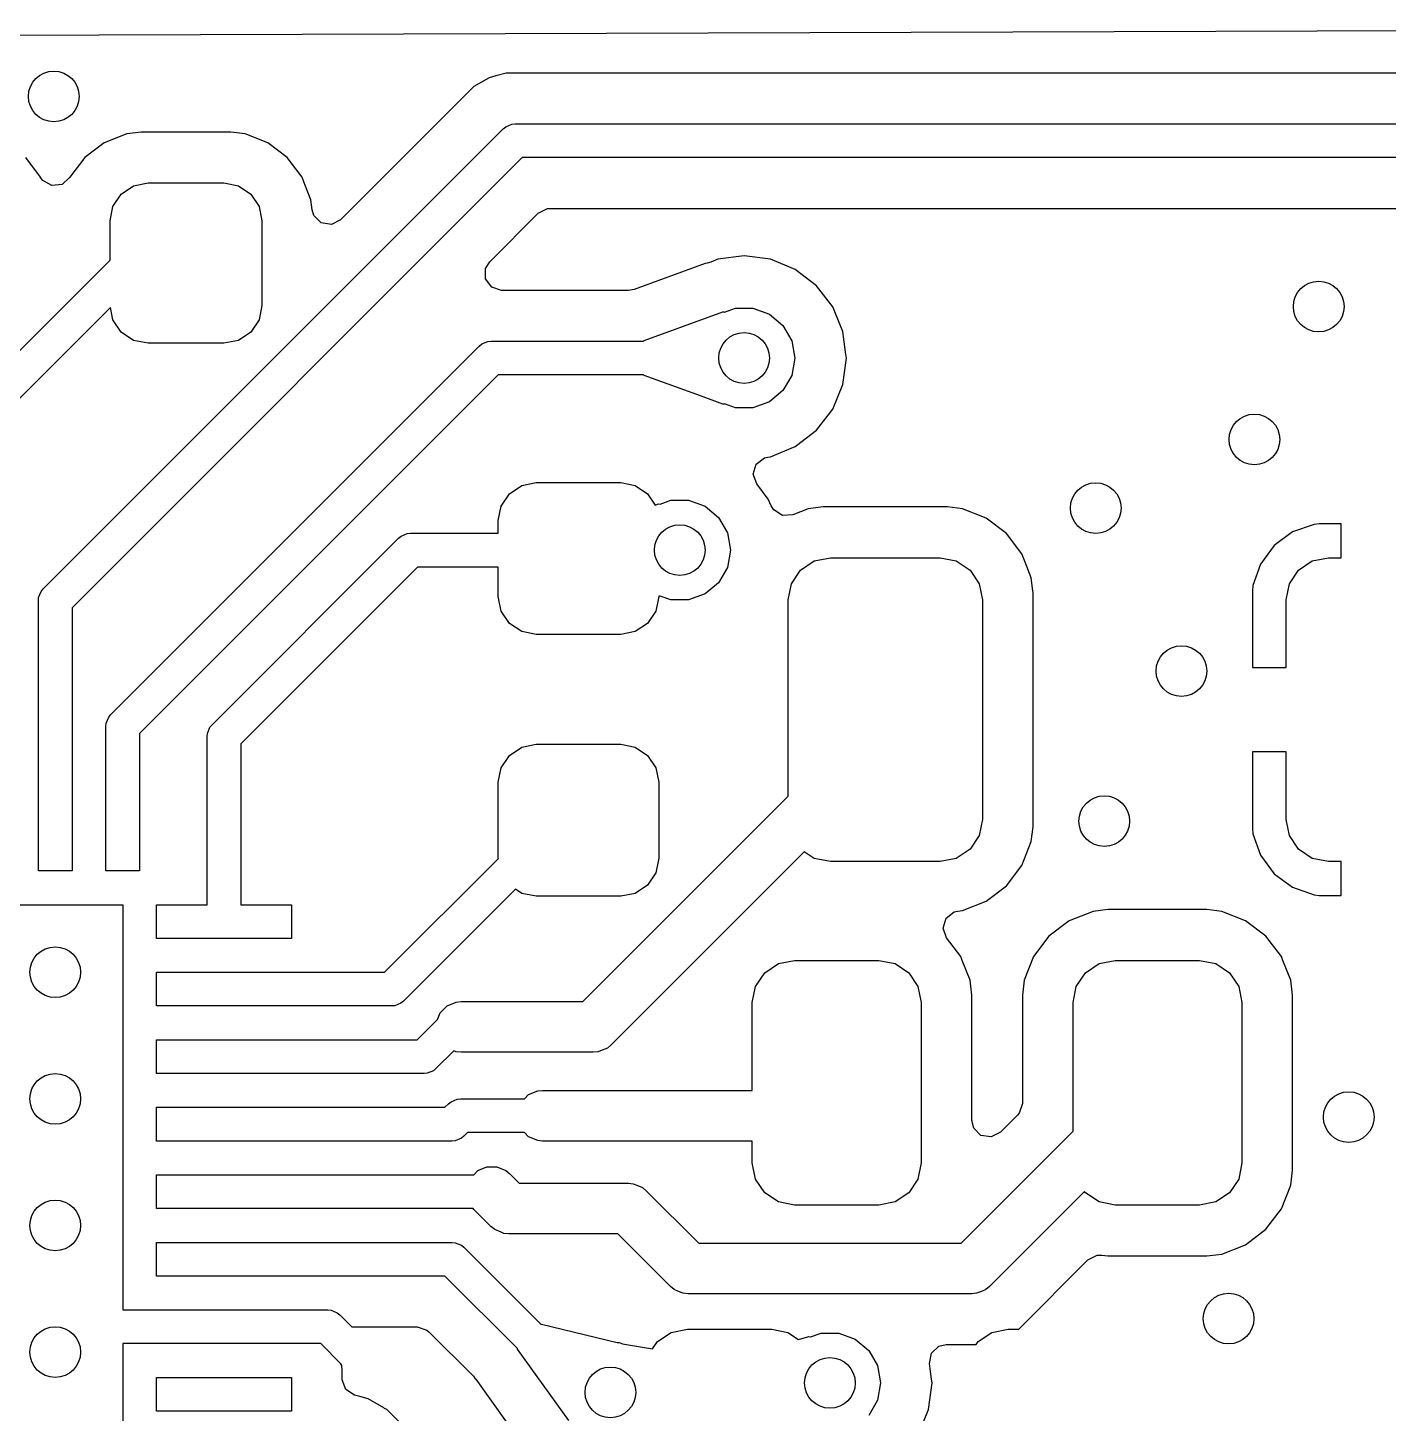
# Model space of a CAD drawing. Extents: x 4.86 to 6.59, y -5.87 to -4.13.
# Drawn here: x 5.9109 to 6.2282, y -5.2761 to -4.953 of the extents above; entities that cross this region are included whole.
import ezdxf

# ---------------------------------------------------------------- set-up
doc = ezdxf.new("R2010")
doc.units = 0
doc.header["$MEASUREMENT"] = 0
doc.layers.add('BLACK', color=7, linetype='CONTINUOUS')

msp = doc.modelspace()

# ---------------------------------------------------------------- linework, layer by layer
at = {"layer": 'BLACK', "linetype": 'CONTINUOUS'}
for p, q in [((5.72209, -4.95532), (6.41981, -4.95298)), ((6.01852, -4.96464), (6.01492, -4.96671)), ((6.02008, -4.96422), (6.01852, -4.96464)), ((6.02253, -4.96356), (6.02008, -4.96422)), ((6.02668, -4.96356), (6.02253, -4.96356)), ((6.44883, -4.96356), (6.02668, -4.96356)), ((6.01492, -4.96671), (5.98389, -4.99775)), ((6.01492, -4.96671), (6.01492, -4.96671)), ((6.02242, -4.97606), (6.02384, -4.97547)), ((6.02384, -4.97547), (6.02461, -4.97539)), ((6.02461, -4.97539), (6.46358, -4.97539)), ((5.91454, -5.08383), (6.02182, -4.97655)), ((5.93403, -4.97774), (5.92874, -4.97983)), ((5.93736, -4.97734), (5.93403, -4.97774)), ((5.95831, -4.97734), (5.93736, -4.97734)), ((5.93736, -4.97734), (5.93736, -4.97734)), ((5.96164, -4.97774), (5.95831, -4.97734)), ((5.95831, -4.97734), (5.95831, -4.97734)), ((5.96693, -4.97983), (5.96164, -4.97774)), ((6.02182, -4.97655), (6.02242, -4.97606)), ((5.92874, -4.97983), (5.92421, -4.98326)), ((5.97146, -4.98326), (5.96693, -4.97983)), ((5.96693, -4.97983), (5.96693, -4.97983)), ((5.96693, -4.97983), (5.96693, -4.97983)), ((5.91387, -4.9878), (5.91044, -4.98326)), ((5.92421, -4.98326), (5.92077, -4.9878)), ((6.02624, -4.98327), (5.92126, -5.08824)), ((5.9749, -4.9878), (5.97146, -4.98326)), ((6.46378, -4.98327), (6.02624, -4.98327)), ((5.91393, -4.98789), (5.91387, -4.9878)), ((5.91387, -4.9878), (5.91387, -4.9878)), ((5.91387, -4.9878), (5.91387, -4.9878)), ((5.91446, -4.98862), (5.91393, -4.98789)), ((5.91656, -4.9898), (5.91446, -4.98862)), ((5.9206, -4.988), (5.91895, -4.98952)), ((5.92061, -4.98801), (5.9206, -4.988)), ((5.92066, -4.98795), (5.92061, -4.98801)), ((5.92072, -4.98789), (5.92066, -4.98795)), ((5.92077, -4.9878), (5.92072, -4.98789)), ((5.97558, -4.98952), (5.9749, -4.9878)), ((5.9749, -4.9878), (5.9749, -4.9878)), ((5.9749, -4.9878), (5.9749, -4.9878)), ((5.91895, -4.98952), (5.91656, -4.9898)), ((5.93079, -4.99464), (5.93271, -4.99177)), ((5.93271, -4.99177), (5.93559, -4.98985)), ((5.93559, -4.98985), (5.93898, -4.98917)), ((5.93898, -4.98917), (5.95669, -4.98917)), ((5.95669, -4.98917), (5.96008, -4.98985)), ((5.96008, -4.98985), (5.96296, -4.99177)), ((5.96296, -4.99177), (5.96488, -4.99464)), ((5.97698, -4.99309), (5.97558, -4.98952)), ((5.93012, -4.99803), (5.93079, -4.99464)), ((5.96488, -4.99464), (5.96555, -4.99803)), ((5.97727, -4.99545), (5.97698, -4.99309)), ((6.03, -4.99624), (6.03214, -4.99515)), ((6.03214, -4.99515), (6.03275, -4.9951)), ((6.03275, -4.9951), (6.4545, -4.9951)), ((5.93012, -5.00718), (5.93012, -4.99803)), ((5.96555, -4.99803), (5.96555, -5.01772)), ((5.97766, -4.99676), (5.97727, -4.99545)), ((5.97937, -4.99846), (5.97766, -4.99676)), ((5.98389, -4.99775), (5.98175, -4.99884)), ((6.01866, -5.00758), (6.03, -4.99624)), ((5.98175, -4.99884), (5.97937, -4.99846)), ((5.89879, -5.0385), (5.93012, -5.00718)), ((6.01771, -5.00913), (6.01866, -5.00758)), ((6.06894, -5.00794), (6.05467, -5.01315)), ((6.0694, -5.00786), (6.06894, -5.00794)), ((6.06894, -5.00794), (6.06894, -5.00794)), ((6.06894, -5.00794), (6.06894, -5.00794)), ((6.07025, -5.00762), (6.0694, -5.00786)), ((6.07183, -5.00697), (6.07025, -5.00762)), ((6.078, -5.00615), (6.07183, -5.00697)), ((6.08417, -5.00697), (6.078, -5.00615)), ((6.078, -5.00615), (6.078, -5.00615)), ((6.08992, -5.00935), (6.08417, -5.00697)), ((6.08417, -5.00697), (6.08417, -5.00697)), ((6.01771, -5.01154), (6.01771, -5.00913)), ((6.09486, -5.01314), (6.08992, -5.00935)), ((6.01912, -5.01349), (6.01771, -5.01154)), ((6.02141, -5.01423), (6.01912, -5.01349)), ((6.05102, -5.01423), (6.02141, -5.01423)), ((6.05236, -5.014), (6.05102, -5.01423)), ((6.05467, -5.01315), (6.05236, -5.014)), ((6.09865, -5.01808), (6.09486, -5.01314)), ((6.09486, -5.01314), (6.09486, -5.01314)), ((6.09486, -5.01314), (6.09486, -5.01314)), ((6.09486, -5.01314), (6.09486, -5.01314)), ((6.09486, -5.01314), (6.09486, -5.01314)), ((5.96555, -5.01772), (5.96488, -5.02111)), ((5.93022, -5.01821), (5.90551, -5.04292)), ((5.93079, -5.02111), (5.93022, -5.01821)), ((6.05468, -5.02595), (6.07307, -5.01924)), ((6.07307, -5.01924), (6.07342, -5.01925)), ((6.07342, -5.01925), (6.07344, -5.01928)), ((6.07344, -5.01928), (6.07595, -5.01837)), ((6.07595, -5.01837), (6.08005, -5.01837)), ((6.08005, -5.01837), (6.08391, -5.01977)), ((6.08391, -5.01977), (6.08705, -5.02241)), ((6.10047, -5.02248), (6.09865, -5.01808)), ((6.09865, -5.01808), (6.09865, -5.01808)), ((5.93271, -5.02398), (5.93079, -5.02111)), ((5.93559, -5.0259), (5.93271, -5.02398)), ((5.96296, -5.02398), (5.96008, -5.0259)), ((5.96488, -5.02111), (5.96296, -5.02398)), ((6.08705, -5.02241), (6.0891, -5.02596)), ((6.10103, -5.02383), (6.10047, -5.02248)), ((6.10166, -5.02862), (6.10103, -5.02383)), ((5.93029, -5.11315), (6.01622, -5.02722)), ((5.93898, -5.02657), (5.93559, -5.0259)), ((5.95669, -5.02657), (5.93898, -5.02657)), ((5.96008, -5.0259), (5.95669, -5.02657)), ((6.01622, -5.02722), (6.01681, -5.02673)), ((6.01681, -5.02673), (6.01823, -5.02614)), ((6.01823, -5.02614), (6.019, -5.02606)), ((6.019, -5.02606), (6.05451, -5.02606)), ((6.05451, -5.02606), (6.05468, -5.02595)), ((6.05451, -5.02606), (6.05451, -5.02606)), ((6.0891, -5.02596), (6.08981, -5.03)), ((6.08981, -5.03), (6.0891, -5.03404)), ((6.10103, -5.03617), (6.10185, -5.03)), ((6.10185, -5.03), (6.10166, -5.02862)), ((6.02063, -5.03394), (5.93701, -5.11756)), ((6.05456, -5.03394), (6.02063, -5.03394)), ((6.05468, -5.03405), (6.05456, -5.03394)), ((6.0678, -5.03884), (6.05468, -5.03405)), ((6.0891, -5.03404), (6.08705, -5.03759)), ((6.09865, -5.04192), (6.10103, -5.03617)), ((6.07307, -5.04076), (6.0678, -5.03884)), ((6.08391, -5.04023), (6.08005, -5.04163)), ((6.08705, -5.03759), (6.08391, -5.04023)), ((6.0734, -5.04075), (6.07307, -5.04076)), ((6.07344, -5.04072), (6.0734, -5.04075)), ((6.07595, -5.04163), (6.07344, -5.04072)), ((6.08005, -5.04163), (6.07595, -5.04163)), ((6.09486, -5.04686), (6.09865, -5.04192)), ((6.0902, -5.05044), (6.09486, -5.04686)), ((6.08082, -5.05478), (6.08273, -5.05331)), ((6.08273, -5.05331), (6.08352, -5.05312)), ((6.08352, -5.05312), (6.08417, -5.05303)), ((6.08417, -5.05303), (6.08992, -5.05065)), ((6.08992, -5.05065), (6.0902, -5.05044)), ((6.08013, -5.05709), (6.08082, -5.05478)), ((6.02326, -5.06165), (6.02614, -5.05973)), ((6.02614, -5.05973), (6.02953, -5.05906)), ((6.02953, -5.05906), (6.04921, -5.05906)), ((6.04921, -5.05906), (6.0526, -5.05973)), ((6.0526, -5.05973), (6.05548, -5.06165)), ((6.08094, -5.05936), (6.08013, -5.05709)), ((6.08364, -5.06288), (6.08094, -5.05936)), ((6.02134, -5.06452), (6.02326, -5.06165)), ((6.05548, -5.06165), (6.05727, -5.06433)), ((6.08429, -5.06445), (6.08364, -5.06288)), ((6.02067, -5.06791), (6.02134, -5.06452)), ((6.05727, -5.06433), (6.05806, -5.06404)), ((6.05806, -5.06404), (6.05841, -5.06406)), ((6.05841, -5.06406), (6.05844, -5.06408)), ((6.05844, -5.06408), (6.06094, -5.06317)), ((6.06094, -5.06317), (6.06504, -5.06317)), ((6.06504, -5.06317), (6.0689, -5.06457)), ((6.0689, -5.06457), (6.07204, -5.06721)), ((6.08489, -5.06544), (6.08429, -5.06445)), ((6.08692, -5.06673), (6.08489, -5.06544)), ((6.09295, -5.06515), (6.08932, -5.06659)), ((6.09353, -5.06508), (6.09295, -5.06515)), ((6.09644, -5.06474), (6.09353, -5.06508)), ((6.12542, -5.06474), (6.09644, -5.06474)), ((6.09644, -5.06474), (6.09644, -5.06474)), ((6.1289, -5.06515), (6.12542, -5.06474)), ((6.12542, -5.06474), (6.12542, -5.06474)), ((6.13445, -5.06734), (6.1289, -5.06515)), ((6.02067, -5.07087), (6.02067, -5.06791)), ((6.07204, -5.06721), (6.07409, -5.07076)), ((6.08932, -5.06659), (6.08692, -5.06673)), ((6.13919, -5.07094), (6.13445, -5.06734)), ((6.13445, -5.06734), (6.13445, -5.06734)), ((6.13445, -5.06734), (6.13445, -5.06734)), ((6.21094, -5.06881), (6.2059, -5.07057)), ((6.21214, -5.06869), (6.21094, -5.06881)), ((6.21094, -5.06881), (6.21094, -5.06881)), ((6.21723, -5.06869), (6.21214, -5.06869)), ((6.21723, -5.07657), (6.21723, -5.06869)), ((6.21723, -5.06869), (6.21723, -5.06869)), ((5.95391, -5.11552), (5.99741, -5.07202)), ((5.99741, -5.07202), (5.99801, -5.07153)), ((5.99801, -5.07153), (5.99943, -5.07094)), ((5.99943, -5.07094), (6.0002, -5.07087)), ((6.0002, -5.07087), (6.02067, -5.07087)), ((6.07409, -5.07076), (6.0748, -5.0748)), ((6.14279, -5.07569), (6.13919, -5.07094)), ((6.2059, -5.07057), (6.20161, -5.07374)), ((6.0748, -5.0748), (6.07409, -5.07884)), ((6.14354, -5.07758), (6.14279, -5.07569)), ((6.14279, -5.07569), (6.14279, -5.07569)), ((6.14279, -5.07569), (6.14279, -5.07569)), ((6.20161, -5.07374), (6.19844, -5.07804)), ((6.20161, -5.07374), (6.20161, -5.07374)), ((6.00183, -5.07874), (5.96063, -5.11994)), ((6.02067, -5.07874), (6.00183, -5.07874)), ((6.02067, -5.08563), (6.02067, -5.07874)), ((6.07409, -5.07884), (6.07204, -5.0824)), ((6.09117, -5.07945), (6.09437, -5.07732)), ((6.09437, -5.07732), (6.09813, -5.07657)), ((6.09813, -5.07657), (6.12372, -5.07657)), ((6.12372, -5.07657), (6.12749, -5.07732)), ((6.12749, -5.07732), (6.13068, -5.07945)), ((6.14498, -5.08123), (6.14354, -5.07758)), ((6.19844, -5.07804), (6.19667, -5.08308)), ((6.20732, -5.07945), (6.21051, -5.07732)), ((6.21051, -5.07732), (6.21428, -5.07657)), ((6.21428, -5.07657), (6.21723, -5.07657)), ((6.07204, -5.0824), (6.0689, -5.08503)), ((6.08904, -5.08264), (6.09117, -5.07945)), ((6.13068, -5.07945), (6.13282, -5.08264)), ((6.14535, -5.08428), (6.14498, -5.08123)), ((6.20518, -5.08264), (6.20732, -5.07945)), ((5.91346, -5.08585), (5.91405, -5.08443)), ((5.91405, -5.08443), (5.91454, -5.08383)), ((6.02134, -5.08902), (6.02067, -5.08563)), ((6.05807, -5.08563), (6.0574, -5.08902)), ((6.05839, -5.08556), (6.05807, -5.08556)), ((6.05807, -5.08556), (6.05807, -5.08563)), ((6.05843, -5.08552), (6.05839, -5.08556)), ((6.06094, -5.08643), (6.05843, -5.08552)), ((6.0689, -5.08503), (6.06504, -5.08643)), ((6.08829, -5.08641), (6.08904, -5.08264)), ((6.13282, -5.08264), (6.13357, -5.08641)), ((6.1454, -5.08471), (6.14535, -5.08428)), ((6.1454, -5.12184), (6.1454, -5.08471)), ((6.19667, -5.08308), (6.19656, -5.08428)), ((6.19656, -5.08428), (6.19656, -5.10216)), ((6.20443, -5.08641), (6.20518, -5.08264)), ((5.91339, -5.08661), (5.91346, -5.08585)), ((5.91339, -5.11811), (5.91339, -5.08661)), ((5.92126, -5.08824), (5.92126, -5.11811)), ((6.06504, -5.08643), (6.06094, -5.08643)), ((6.08829, -5.13218), (6.08829, -5.08641)), ((6.13357, -5.08641), (6.13357, -5.13759)), ((6.20443, -5.10216), (6.20443, -5.08641)), ((6.02326, -5.09189), (6.02134, -5.08902)), ((6.02614, -5.09381), (6.02326, -5.09189)), ((6.05548, -5.09189), (6.0526, -5.09381)), ((6.0574, -5.08902), (6.05548, -5.09189)), ((6.02953, -5.09449), (6.02614, -5.09381)), ((6.04921, -5.09449), (6.02953, -5.09449)), ((6.0526, -5.09381), (6.04921, -5.09449)), ((6.19656, -5.10216), (6.19656, -5.10216)), ((6.19656, -5.10216), (6.20443, -5.10216)), ((5.92921, -5.11516), (5.9298, -5.11374)), ((5.9298, -5.11374), (5.93029, -5.11315)), ((5.92913, -5.11593), (5.92921, -5.11516)), ((5.92913, -5.11811), (5.92913, -5.11593)), ((5.93701, -5.11756), (5.93701, -5.11811)), ((5.95276, -5.11831), (5.95283, -5.11754)), ((5.95283, -5.11754), (5.95342, -5.11612)), ((5.95342, -5.11612), (5.95391, -5.11552)), ((5.91339, -5.14961), (5.91339, -5.11811)), ((5.92126, -5.11811), (5.92126, -5.14961)), ((5.92913, -5.14961), (5.92913, -5.11811)), ((5.93701, -5.11811), (5.93701, -5.14961)), ((5.95276, -5.15748), (5.95276, -5.11831)), ((5.96063, -5.11994), (5.96063, -5.15748)), ((6.02326, -5.12267), (6.02614, -5.12075)), ((6.02614, -5.12075), (6.02953, -5.12008)), ((6.02953, -5.12008), (6.04921, -5.12008)), ((6.04921, -5.12008), (6.0526, -5.12075)), ((6.0526, -5.12075), (6.05548, -5.12267)), ((6.02134, -5.12555), (6.02326, -5.12267)), ((6.05548, -5.12267), (6.0574, -5.12555)), ((6.1454, -5.13929), (6.1454, -5.12184)), ((6.20443, -5.12184), (6.19656, -5.12184)), ((6.19656, -5.12184), (6.19656, -5.12184)), ((6.19656, -5.12184), (6.19656, -5.13972)), ((6.20443, -5.13759), (6.20443, -5.12184)), ((6.02067, -5.12894), (6.02134, -5.12555)), ((6.0574, -5.12555), (6.05807, -5.12894)), ((6.02067, -5.14665), (6.02067, -5.12894)), ((6.05807, -5.12894), (6.05807, -5.14665)), ((6.04038, -5.18009), (6.08829, -5.13218)), ((6.13357, -5.13759), (6.13282, -5.14136)), ((6.14498, -5.14277), (6.1454, -5.13929)), ((6.19656, -5.13972), (6.19667, -5.14092)), ((6.20518, -5.14136), (6.20443, -5.13759)), ((6.13282, -5.14136), (6.13068, -5.14455)), ((6.14279, -5.14831), (6.14498, -5.14277)), ((6.19667, -5.14092), (6.19667, -5.14092)), ((6.19667, -5.14092), (6.19844, -5.14596)), ((6.20732, -5.14455), (6.20518, -5.14136)), ((5.99415, -5.17323), (6.02068, -5.1467)), ((6.02068, -5.1467), (6.02067, -5.14665)), ((6.09204, -5.14513), (6.047, -5.19018)), ((6.05807, -5.14665), (6.0574, -5.15004)), ((6.09437, -5.14668), (6.09204, -5.14513)), ((6.09813, -5.14743), (6.09437, -5.14668)), ((6.12749, -5.14668), (6.12372, -5.14743)), ((6.13068, -5.14455), (6.12749, -5.14668)), ((6.19844, -5.14596), (6.20161, -5.15026)), ((6.21051, -5.14668), (6.20732, -5.14455)), ((6.21428, -5.14743), (6.21051, -5.14668)), ((5.92126, -5.14961), (5.91339, -5.14961)), ((5.93701, -5.14961), (5.92913, -5.14961)), ((6.0574, -5.15004), (6.05548, -5.15292)), ((6.12372, -5.14743), (6.09813, -5.14743)), ((6.13919, -5.15306), (6.14279, -5.14831)), ((6.20161, -5.15026), (6.20161, -5.15026)), ((6.20161, -5.15026), (6.2059, -5.15343)), ((6.21723, -5.14743), (6.21428, -5.14743)), ((6.21723, -5.15531), (6.21723, -5.14743)), ((6.05548, -5.15292), (6.0526, -5.15484)), ((6.13445, -5.15666), (6.13919, -5.15306)), ((6.2059, -5.15343), (6.21094, -5.15519)), ((6.02466, -5.15385), (5.99856, -5.17995)), ((6.02614, -5.15484), (6.02466, -5.15385)), ((6.02953, -5.15551), (6.02614, -5.15484)), ((6.04921, -5.15551), (6.02953, -5.15551)), ((6.0526, -5.15484), (6.04921, -5.15551)), ((6.1289, -5.15885), (6.13445, -5.15666)), ((6.21094, -5.15519), (6.21214, -5.15531)), ((6.21214, -5.15531), (6.21723, -5.15531)), ((5.82283, -5.15748), (5.93307, -5.15748)), ((5.93307, -5.15748), (5.93307, -5.25197)), ((5.94094, -5.16535), (5.94094, -5.15748)), ((5.94094, -5.15748), (5.95276, -5.15748)), ((5.96063, -5.15748), (5.97244, -5.15748)), ((5.97244, -5.15748), (5.97244, -5.16535)), ((6.1251, -5.16062), (6.12702, -5.15916)), ((6.12702, -5.15916), (6.12783, -5.15897)), ((6.12783, -5.15897), (6.1289, -5.15885)), ((6.15938, -5.15904), (6.15384, -5.16123)), ((6.16286, -5.15863), (6.15938, -5.15904)), ((6.18594, -5.15863), (6.16286, -5.15863)), ((6.16286, -5.15863), (6.16286, -5.15863)), ((6.18942, -5.15904), (6.18594, -5.15863)), ((6.18594, -5.15863), (6.18594, -5.15863)), ((6.19497, -5.16123), (6.18942, -5.15904)), ((6.1244, -5.16292), (6.1251, -5.16062)), ((6.12519, -5.1652), (6.1244, -5.16292)), ((6.15384, -5.16123), (6.14909, -5.16483)), ((6.15384, -5.16123), (6.15384, -5.16123)), ((6.19971, -5.16483), (6.19497, -5.16123)), ((6.19497, -5.16123), (6.19497, -5.16123)), ((6.19497, -5.16123), (6.19497, -5.16123)), ((5.97244, -5.16535), (5.94094, -5.16535)), ((6.12851, -5.16958), (6.12519, -5.1652)), ((6.14909, -5.16483), (6.14549, -5.16958)), ((6.14909, -5.16483), (6.14909, -5.16483)), ((6.20331, -5.16958), (6.19971, -5.16483)), ((6.12886, -5.17047), (6.12851, -5.16958)), ((6.12851, -5.16958), (6.12851, -5.16958)), ((6.12851, -5.16958), (6.12851, -5.16958)), ((6.14549, -5.16958), (6.1433, -5.17512)), ((6.14549, -5.16958), (6.14549, -5.16958)), ((6.20367, -5.17047), (6.20331, -5.16958)), ((6.20331, -5.16958), (6.20331, -5.16958)), ((6.20331, -5.16958), (6.20331, -5.16958)), ((6.0828, -5.17334), (6.08599, -5.17121)), ((6.08599, -5.17121), (6.08976, -5.17046)), ((6.08976, -5.17046), (6.10944, -5.17046)), ((6.10944, -5.17046), (6.11321, -5.17121)), ((6.11321, -5.17121), (6.1164, -5.17334)), ((6.1307, -5.17512), (6.12886, -5.17047)), ((6.1576, -5.17334), (6.16079, -5.17121)), ((6.16079, -5.17121), (6.16456, -5.17046)), ((6.16456, -5.17046), (6.18424, -5.17046)), ((6.18424, -5.17046), (6.18801, -5.17121)), ((6.18801, -5.17121), (6.1912, -5.17334)), ((6.2055, -5.17512), (6.20367, -5.17047)), ((5.94094, -5.1811), (5.94094, -5.17323)), ((5.94094, -5.17323), (5.97244, -5.17323)), ((5.97244, -5.17323), (5.99415, -5.17323)), ((6.08066, -5.17653), (6.0828, -5.17334)), ((6.1164, -5.17334), (6.11853, -5.17653)), ((6.13111, -5.1786), (6.1307, -5.17512)), ((6.1433, -5.17512), (6.14289, -5.1786)), ((6.15547, -5.17653), (6.1576, -5.17334)), ((6.1912, -5.17334), (6.19334, -5.17653)), ((6.20592, -5.1786), (6.2055, -5.17512)), ((6.07991, -5.1803), (6.08066, -5.17653)), ((6.11853, -5.17653), (6.11928, -5.1803)), ((6.13111, -5.20779), (6.13111, -5.1786)), ((6.13111, -5.1786), (6.13111, -5.1786)), ((6.14289, -5.1786), (6.14289, -5.20382)), ((6.15472, -5.1803), (6.15547, -5.17653)), ((6.19334, -5.17653), (6.19409, -5.1803)), ((6.20592, -5.2194), (6.20592, -5.1786)), ((5.95669, -5.1811), (5.94094, -5.1811)), ((5.99578, -5.1811), (5.95669, -5.1811)), ((5.99655, -5.18103), (5.99578, -5.1811)), ((5.99797, -5.18044), (5.99655, -5.18103)), ((5.99856, -5.17995), (5.99797, -5.18044)), ((6.00709, -5.18272), (6.00872, -5.18109)), ((6.00872, -5.18109), (6.01085, -5.18021)), ((6.01085, -5.18021), (6.012, -5.18009)), ((6.012, -5.18009), (6.04038, -5.18009)), ((6.07991, -5.20079), (6.07991, -5.1803)), ((6.11928, -5.1803), (6.11928, -5.2177)), ((6.15472, -5.21033), (6.15472, -5.1803)), ((6.19409, -5.1803), (6.19409, -5.2177)), ((6.00171, -5.18898), (6.00647, -5.18422)), ((6.00647, -5.18422), (6.00709, -5.18272)), ((5.94094, -5.19685), (5.94094, -5.18898)), ((5.94094, -5.18898), (5.97244, -5.18898)), ((5.97244, -5.18898), (6.00171, -5.18898)), ((6.01027, -5.19155), (6.00612, -5.1957)), ((6.01085, -5.19179), (6.01027, -5.19155)), ((6.012, -5.19191), (6.01085, -5.19179)), ((6.04282, -5.19191), (6.012, -5.19191)), ((6.04397, -5.19179), (6.04282, -5.19191)), ((6.04486, -5.19143), (6.04397, -5.19179)), ((6.0461, -5.19091), (6.04486, -5.19143)), ((6.047, -5.19018), (6.0461, -5.19091)), ((5.95669, -5.19685), (5.94094, -5.19685)), ((6.00334, -5.19685), (5.95669, -5.19685)), ((6.00411, -5.19677), (6.00334, -5.19685)), ((6.00553, -5.19619), (6.00411, -5.19677)), ((6.00612, -5.1957), (6.00553, -5.19619)), ((6.02675, -5.20276), (6.02772, -5.20178)), ((6.02772, -5.20178), (6.02985, -5.2009)), ((6.02985, -5.2009), (6.031, -5.20079)), ((6.031, -5.20079), (6.07991, -5.20079)), ((5.94094, -5.2126), (5.94094, -5.20472)), ((5.94094, -5.20472), (5.97244, -5.20472)), ((5.97244, -5.20472), (6.00823, -5.20472)), ((6.00823, -5.20472), (6.00905, -5.20391)), ((6.00905, -5.20391), (6.00964, -5.20342)), ((6.00964, -5.20342), (6.01106, -5.20283)), ((6.01106, -5.20283), (6.01183, -5.20276)), ((6.01183, -5.20276), (6.02675, -5.20276)), ((6.14289, -5.20382), (6.14214, -5.20611)), ((6.13154, -5.20956), (6.13111, -5.20779)), ((6.14174, -5.20657), (6.13777, -5.21055)), ((6.14214, -5.20611), (6.14174, -5.20657)), ((6.01265, -5.21145), (6.01205, -5.21193)), ((6.01346, -5.21063), (6.01265, -5.21145)), ((6.02675, -5.21063), (6.01346, -5.21063)), ((6.02772, -5.2116), (6.02675, -5.21063)), ((6.02985, -5.21248), (6.02772, -5.2116)), ((6.12863, -5.23642), (6.15472, -5.21033)), ((6.13324, -5.21127), (6.13154, -5.20956)), ((6.13562, -5.21164), (6.13324, -5.21127)), ((6.13777, -5.21055), (6.13562, -5.21164)), ((5.95669, -5.2126), (5.94094, -5.2126)), ((6.00986, -5.2126), (5.95669, -5.2126)), ((6.01063, -5.21252), (6.00986, -5.2126)), ((6.01205, -5.21193), (6.01063, -5.21252)), ((6.031, -5.2126), (6.02985, -5.21248)), ((6.07991, -5.2126), (6.031, -5.2126)), ((6.07991, -5.2177), (6.07991, -5.2126)), ((6.08066, -5.22147), (6.07991, -5.2177)), ((6.11928, -5.2177), (6.11853, -5.22147)), ((6.19409, -5.2177), (6.19334, -5.22147)), ((5.94094, -5.22835), (5.94094, -5.22047)), ((5.94094, -5.22047), (5.97244, -5.22047)), ((5.97244, -5.22047), (6.01492, -5.22047)), ((6.01492, -5.22047), (6.01589, -5.2195)), ((6.01589, -5.2195), (6.01802, -5.21862)), ((6.01802, -5.21862), (6.02032, -5.21862)), ((6.02032, -5.21862), (6.02245, -5.2195)), ((6.02245, -5.2195), (6.02335, -5.22023)), ((6.02335, -5.22023), (6.02555, -5.22244)), ((6.2055, -5.22288), (6.20592, -5.2194)), ((6.02555, -5.22244), (6.051, -5.22244)), ((6.051, -5.22244), (6.05215, -5.22255)), ((6.05215, -5.22255), (6.05294, -5.22288)), ((6.05294, -5.22288), (6.05428, -5.22344)), ((6.05428, -5.22344), (6.05518, -5.22417)), ((6.05518, -5.22417), (6.06742, -5.23642)), ((6.0828, -5.22466), (6.08066, -5.22147)), ((6.11853, -5.22147), (6.1164, -5.22466)), ((6.1574, -5.22436), (6.13525, -5.2465)), ((6.1576, -5.22466), (6.1574, -5.22436)), ((6.19334, -5.22147), (6.1912, -5.22466)), ((6.20331, -5.22842), (6.2055, -5.22288)), ((6.08599, -5.22679), (6.0828, -5.22466)), ((6.08976, -5.22754), (6.08599, -5.22679)), ((6.10944, -5.22754), (6.08976, -5.22754)), ((6.11321, -5.22679), (6.10944, -5.22754)), ((6.1164, -5.22466), (6.11321, -5.22679)), ((6.16079, -5.22679), (6.1576, -5.22466)), ((6.16456, -5.22754), (6.16079, -5.22679)), ((6.18424, -5.22754), (6.16456, -5.22754)), ((6.18801, -5.22679), (6.18424, -5.22754)), ((6.1912, -5.22466), (6.18801, -5.22679)), ((5.95669, -5.22835), (5.94094, -5.22835)), ((6.0148, -5.22835), (5.95669, -5.22835)), ((6.01499, -5.22859), (6.0148, -5.22835)), ((6.01893, -5.23252), (6.01499, -5.22859)), ((6.19971, -5.23317), (6.20331, -5.22842)), ((6.01983, -5.23326), (6.01893, -5.23252)), ((6.02133, -5.23388), (6.01983, -5.23326)), ((6.02195, -5.23414), (6.02133, -5.23388)), ((6.02311, -5.23425), (6.02195, -5.23414)), ((6.04855, -5.23425), (6.02311, -5.23425)), ((6.0608, -5.2465), (6.04855, -5.23425)), ((6.19497, -5.23677), (6.19971, -5.23317)), ((5.94094, -5.24409), (5.94094, -5.23622)), ((5.94094, -5.23622), (5.97244, -5.23622)), ((5.97244, -5.23622), (6.00986, -5.23622)), ((6.00986, -5.23622), (6.01063, -5.2363)), ((6.01063, -5.2363), (6.01205, -5.23688)), ((6.01205, -5.23688), (6.01265, -5.23737)), ((6.01265, -5.23737), (6.03059, -5.25532)), ((6.06742, -5.23642), (6.12863, -5.23642)), ((6.18942, -5.23896), (6.19497, -5.23677)), ((6.14203, -5.25646), (6.15817, -5.24031)), ((6.15817, -5.24031), (6.16032, -5.23922)), ((6.16032, -5.23922), (6.16139, -5.2392)), ((6.16139, -5.2392), (6.16286, -5.23937)), ((6.16286, -5.23937), (6.16286, -5.23937)), ((6.16286, -5.23937), (6.18594, -5.23937)), ((6.18594, -5.23937), (6.18942, -5.23896)), ((6.18594, -5.23937), (6.18594, -5.23937)), ((5.95669, -5.24409), (5.94094, -5.24409)), ((6.00823, -5.24409), (5.95669, -5.24409)), ((6.02515, -5.26101), (6.00823, -5.24409)), ((6.0617, -5.24723), (6.0608, -5.2465)), ((6.13525, -5.2465), (6.13436, -5.24723)), ((6.0627, -5.24765), (6.0617, -5.24723)), ((6.06382, -5.24811), (6.0627, -5.24765)), ((6.06498, -5.24823), (6.06382, -5.24811)), ((6.13108, -5.24823), (6.06498, -5.24823)), ((6.13223, -5.24811), (6.13108, -5.24823)), ((6.13335, -5.24765), (6.13223, -5.24811)), ((6.13436, -5.24723), (6.13335, -5.24765)), ((5.93307, -5.25197), (5.95669, -5.25197)), ((5.95669, -5.25197), (5.97244, -5.25197)), ((5.97244, -5.25197), (5.98091, -5.25197)), ((5.98091, -5.25197), (5.98167, -5.25204)), ((5.98167, -5.25204), (5.98309, -5.25263)), ((5.98309, -5.25263), (5.98369, -5.25312)), ((5.98369, -5.25312), (5.98649, -5.25593)), ((5.98649, -5.25593), (6.00172, -5.25593)), ((6.00172, -5.25593), (6.00401, -5.25667)), ((6.00401, -5.25667), (6.00447, -5.25707)), ((6.03059, -5.25532), (6.03066, -5.25529)), ((6.03066, -5.25529), (6.03077, -5.25531)), ((6.03077, -5.25531), (6.04835, -5.25957)), ((6.06099, -5.25721), (6.06476, -5.25646)), ((6.06476, -5.25646), (6.08444, -5.25646)), ((6.08444, -5.25646), (6.08821, -5.25721)), ((6.13579, -5.25721), (6.13956, -5.25646)), ((6.13956, -5.25646), (6.14203, -5.25646)), ((5.94094, -5.25984), (5.93307, -5.25984)), ((5.93307, -5.25984), (5.93307, -5.29921)), ((5.95669, -5.25984), (5.94094, -5.25984)), ((5.97927, -5.25984), (5.95669, -5.25984)), ((5.98397, -5.26454), (5.97927, -5.25984)), ((6.00447, -5.25707), (6.01486, -5.26745)), ((6.04835, -5.25957), (6.04885, -5.25957)), ((6.04885, -5.25957), (6.04967, -5.25987)), ((6.04967, -5.25987), (6.05666, -5.26104)), ((6.05666, -5.26104), (6.0578, -5.25934)), ((6.0578, -5.25934), (6.06099, -5.25721)), ((6.08821, -5.25721), (6.0907, -5.25887)), ((6.0907, -5.25887), (6.09309, -5.2582)), ((6.09309, -5.2582), (6.09344, -5.25824)), ((6.09344, -5.25824), (6.09347, -5.25827)), ((6.09347, -5.25827), (6.09595, -5.25737)), ((6.09595, -5.25737), (6.10005, -5.25737)), ((6.10005, -5.25737), (6.10391, -5.25877)), ((6.10391, -5.25877), (6.10705, -5.26141)), ((6.12344, -5.26044), (6.12511, -5.26006)), ((6.12511, -5.26006), (6.13212, -5.26006)), ((6.13212, -5.26006), (6.1326, -5.25934)), ((6.1326, -5.25934), (6.13579, -5.25721)), ((6.02518, -5.26113), (6.02515, -5.26101)), ((6.03714, -5.27775), (6.02518, -5.26113)), ((6.10705, -5.26141), (6.1091, -5.26496)), ((6.12125, -5.26447), (6.12169, -5.2621)), ((6.12169, -5.2621), (6.12344, -5.26044)), ((5.98416, -5.26496), (5.98397, -5.26454)), ((5.98427, -5.26595), (5.98416, -5.26496)), ((5.98427, -5.26809), (5.98427, -5.26595)), ((5.98427, -5.26595), (5.98427, -5.26595)), ((6.1091, -5.26496), (6.10981, -5.269)), ((6.12158, -5.26698), (6.12125, -5.26447)), ((5.94094, -5.27559), (5.94094, -5.26772)), ((5.94094, -5.26772), (5.97244, -5.26772)), ((5.97244, -5.26772), (5.97244, -5.27559)), ((5.98428, -5.2683), (5.98427, -5.26809)), ((5.98514, -5.27055), (5.98428, -5.2683)), ((6.01486, -5.26745), (6.0153, -5.26802)), ((6.0153, -5.26802), (6.01531, -5.26801)), ((6.01531, -5.26801), (6.01542, -5.26816)), ((6.01542, -5.26816), (6.01542, -5.26816)), ((6.01542, -5.26816), (6.02276, -5.27836)), ((6.10981, -5.269), (6.1091, -5.27304)), ((6.12103, -5.27517), (6.12185, -5.269)), ((6.12173, -5.26816), (6.12158, -5.26698)), ((6.12185, -5.269), (6.12173, -5.26816)), ((5.98716, -5.27186), (5.98514, -5.27055)), ((5.98837, -5.27218), (5.98716, -5.27186)), ((5.99034, -5.27271), (5.98837, -5.27218)), ((5.99393, -5.27478), (5.99034, -5.27271)), ((5.99034, -5.27271), (5.99034, -5.27271)), ((6.1091, -5.27304), (6.10705, -5.27659)), ((5.97244, -5.27559), (5.94094, -5.27559)), ((5.99398, -5.27483), (5.99393, -5.27478)), ((5.99393, -5.27478), (5.99393, -5.27478)), ((5.99393, -5.27478), (5.99393, -5.27478)), ((5.99404, -5.27487), (5.99398, -5.27483)), ((5.99414, -5.27494), (5.99404, -5.27487)), ((5.99415, -5.27493), (5.99414, -5.27494)), ((5.99465, -5.27522), (5.99415, -5.27493)), ((6.01173, -5.29229), (5.99465, -5.27522)), ((6.11865, -5.28092), (6.12103, -5.27517))]:
    msp.add_line(p, q, dxfattribs=at)
at = {"layer": 'BLACK'}
for centre in [(5.917, -4.969), (6.212, -5.018), (6.078, -5.03), (6.197, -5.049), (6.16, -5.065), (6.06299, -5.0748), (6.18, -5.103), (6.162, -5.138), (5.91732, -5.17323), (5.91732, -5.20276), (6.219, -5.207), (5.91732, -5.23228), (6.191, -5.254), (5.91732, -5.26181), (6.098, -5.269), (6.0468, -5.2712)]:
    msp.add_circle(centre, 0.00591, dxfattribs=at)

doc.saveas('drawing.dxf')
